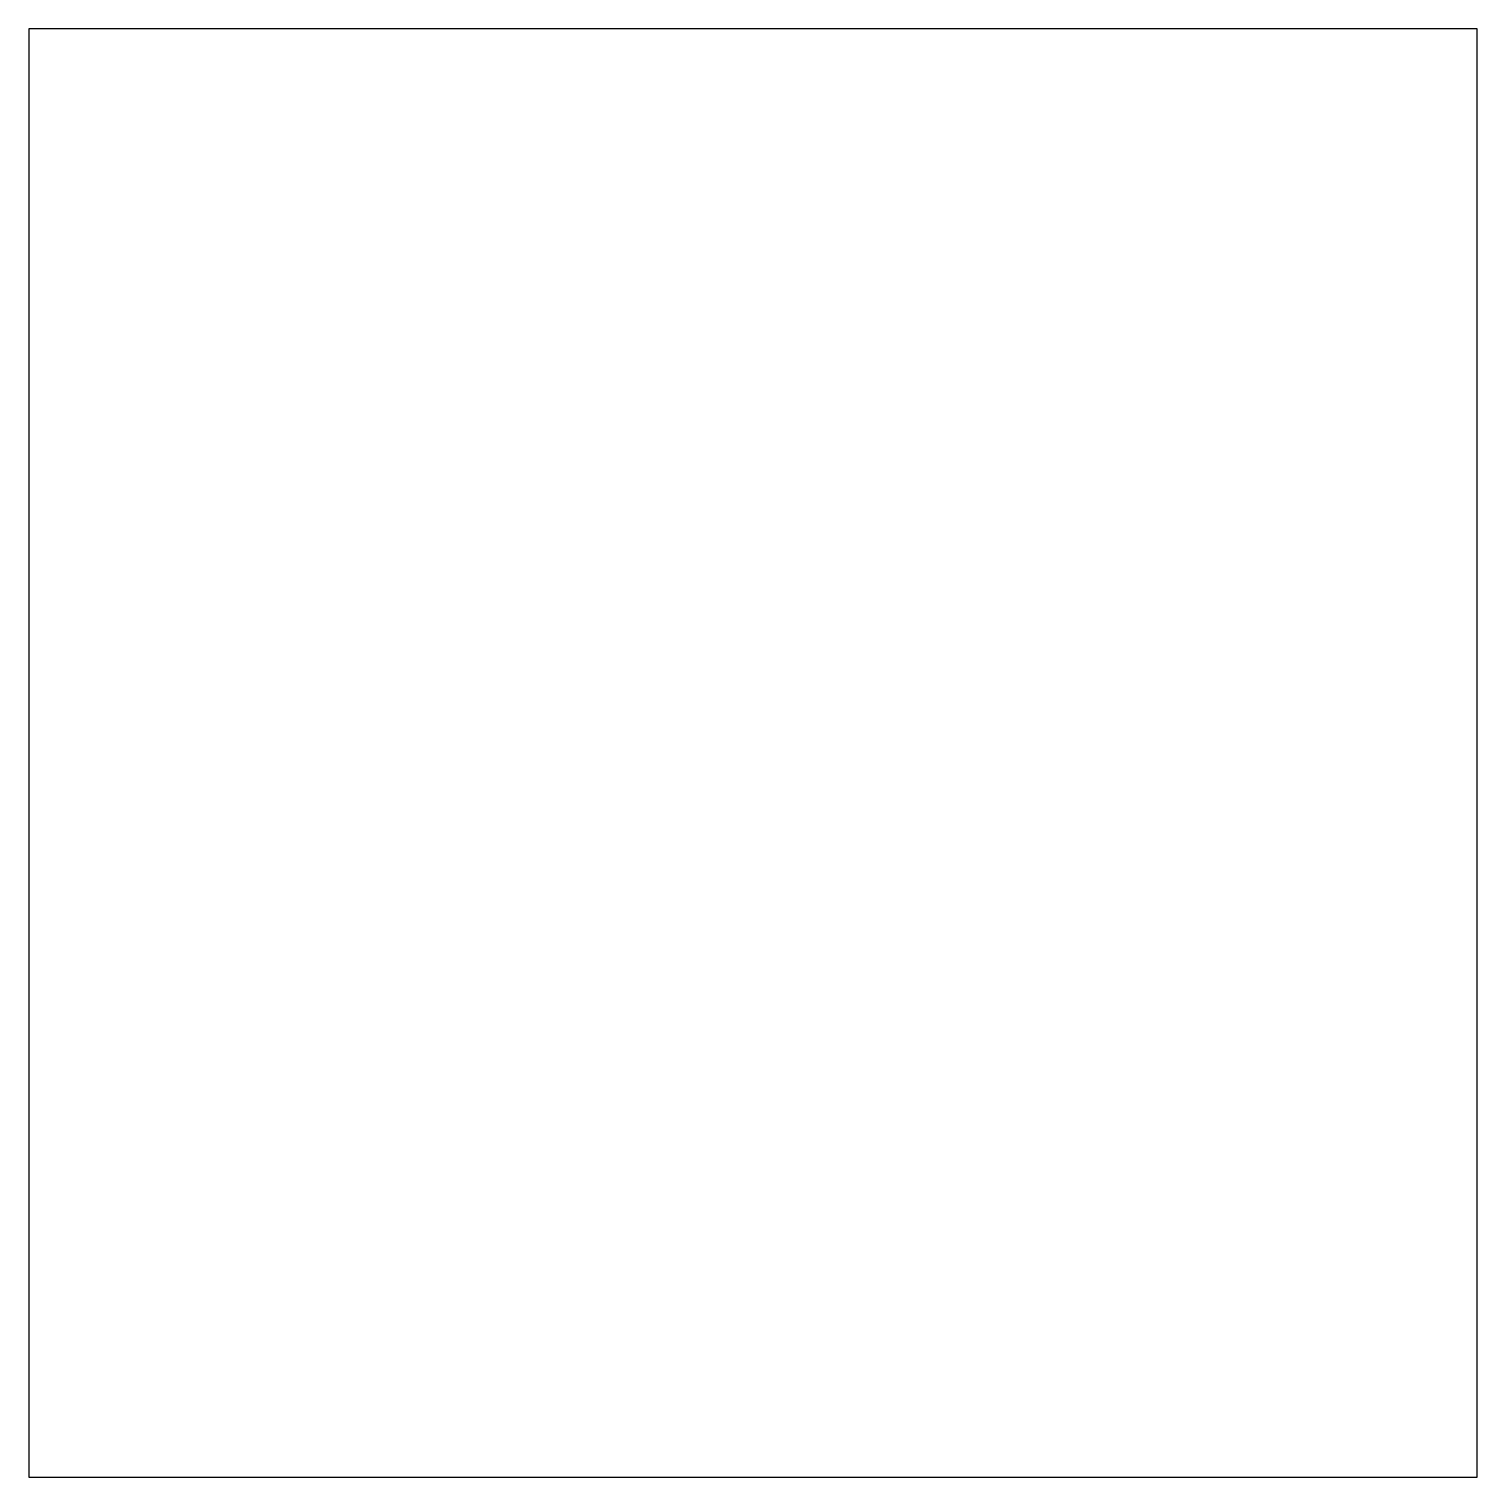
# Model space of a CAD drawing. Header units: metres. Extents: x 0 to 0.5, y 0 to 0.5.
import ezdxf

# ---------------------------------------------------------------- set-up
doc = ezdxf.new("R2010")
doc.units = ezdxf.units.M
doc.layers.add('BOUNDARY', color=7, linetype='Continuous')

msp = doc.modelspace()

# ---------------------------------------------------------------- linework, layer by layer
at = {"layer": 'BOUNDARY'}
msp.add_lwpolyline([(0, 0), (0.5, 0), (0.5, 0.5), (0, 0.5)], close=True, dxfattribs=at)

doc.saveas('drawing.dxf')
